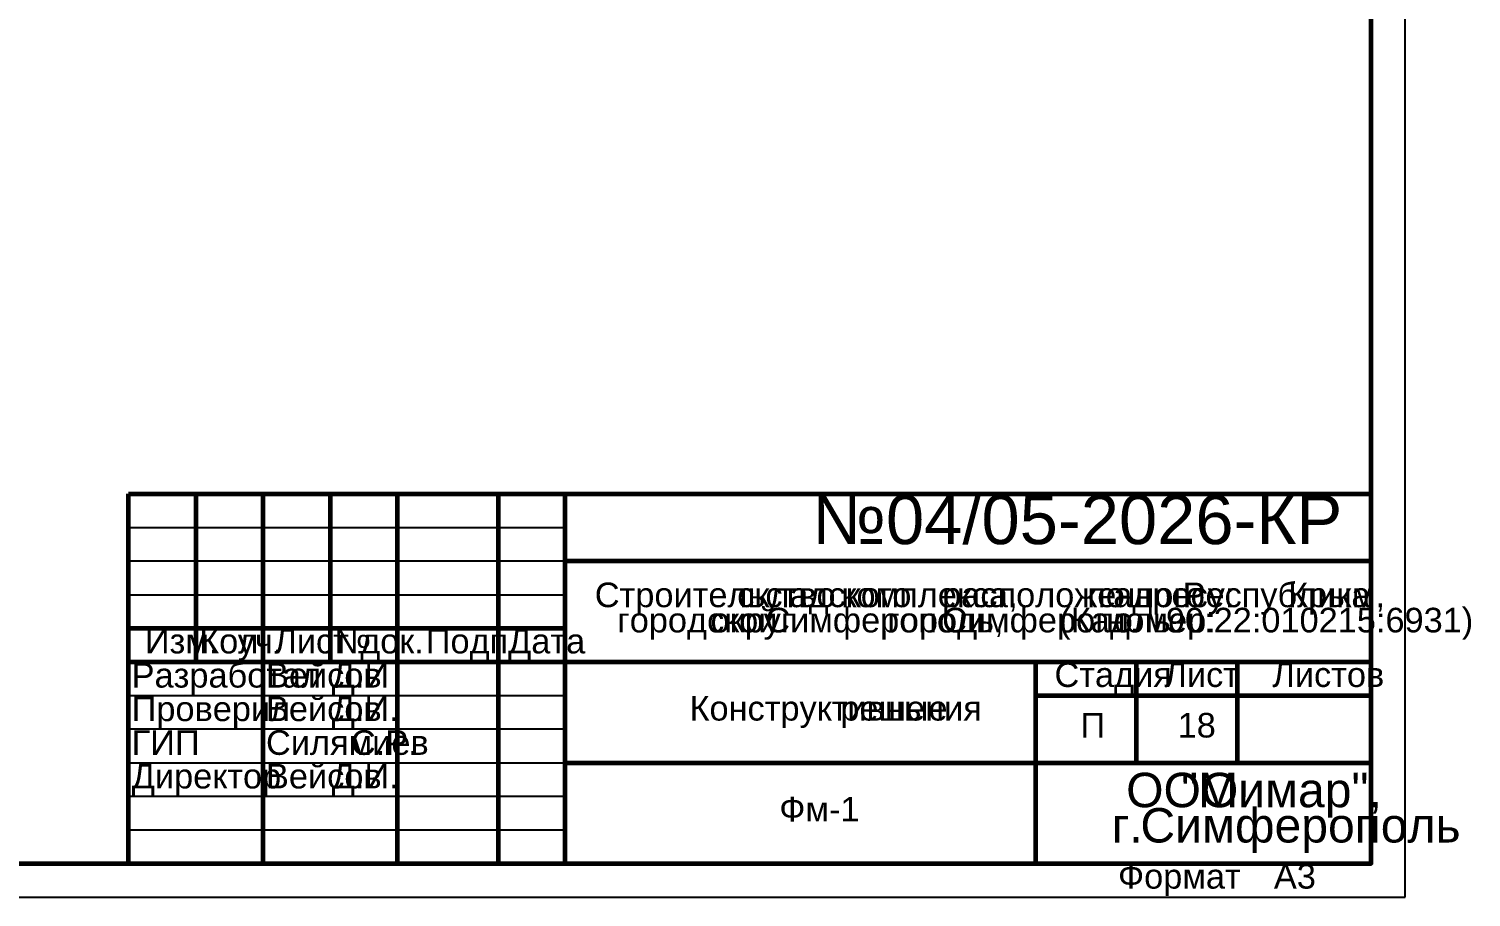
# Model space of a CAD drawing. Extents: x 8 to 21351, y 0 to 420.
# Drawn here: x 16982 to 17196.7, y 0 to 129.2 of the extents above; entities that cross this region are included whole.
import ezdxf

# ---------------------------------------------------------------- set-up
doc = ezdxf.new("R2010")
doc.units = 0
doc.layers.add('TEY_REVIEW_AXIS', color=7, linetype='Continuous')
doc.layers.add('TEY_REVIEW_LEADER', color=7, linetype='Continuous')
doc.styles.add('TEYPDFCAD_TEXT', font='arial.ttf')

msp = doc.modelspace()

# ---------------------------------------------------------------- linework, layer by layer
at = {"layer": 'TEY_REVIEW_AXIS', "lineweight": 25}
for p, q in [((17186.89, 0.04), (17186.89, 296.97)), ((16996.87, 55.05), (17061.88, 55.05)), ((16996.87, 50.06), (17061.88, 50.06)), ((16996.87, 45.04), (17061.88, 45.04)), ((16996.87, 30.06), (17061.88, 30.06)), ((16996.87, 25.06), (17061.88, 25.06)), ((16996.87, 20.04), (17061.88, 20.04)), ((16996.87, 15.05), (17061.88, 15.05)), ((16996.87, 10.05), (17061.88, 10.05)), ((16767, 0.04), (17186.89, 0.04))]:
    msp.add_line(p, q, dxfattribs=at)
at = {"layer": 'TEY_REVIEW_AXIS', "lineweight": 60}
for p, q in [((16996.87, 60.05), (17181.87, 60.05)), ((16996.87, 5.06), (16996.87, 60.05)), ((17006.88, 60.05), (17006.88, 35.05)), ((17016.88, 60.05), (17016.88, 5.06)), ((17026.89, 60.05), (17026.89, 35.05)), ((17036.88, 60.05), (17036.88, 5.06)), ((17051.88, 60.05), (17051.88, 5.06)), ((17061.88, 5.06), (17061.88, 60.05)), ((17181.87, 5.06), (17181.87, 60.05)), ((17061.88, 50.06), (17181.87, 50.06)), ((16996.87, 40.05), (17061.88, 40.05)), ((16996.87, 35.05), (17181.87, 35.05)), ((17131.87, 35.05), (17131.87, 5.06)), ((17131.87, 30.06), (17181.87, 30.06)), ((17061.88, 20.04), (17181.87, 20.04)), ((16996.87, 5.06), (17181.87, 5.06))]:
    msp.add_line(p, q, dxfattribs=at)
msp.add_lwpolyline([(16786.88, 5.06), (17181.87, 5.06), (17181.87, 292.04), (16786.88, 292.04)], close=True, dxfattribs=at)
at = {"layer": 'TEY_REVIEW_LEADER', "lineweight": 60}
for p, q in [((17146.88, 35.05), (17146.88, 20.04)), ((17161.89, 35.05), (17161.89, 20.04))]:
    msp.add_line(p, q, dxfattribs=at)

# ---------------------------------------------------------------- texts
at = {"color": 7, "style": 'TEYPDFCAD_TEXT'}
for s, height, p in [('№04/05-2026-КР', 7.3201, (17098.66, 52.56)), ('складского', 3.658, (17087.48, 43.18)), ('комплекса,', 3.658, (17103, 43.18)), ('расположенного', 3.6583, (17117.99, 43.18)), ('по', 3.658, (17139.58, 43.18)), ('адресу:', 3.658, (17143.46, 43.18)), ('Республика', 3.658, (17153.78, 43.18)), ('городской', 3.658, (17069.62, 39.43)), ('Симферополь,', 3.6583, (17091.66, 39.43)), ('Симферополь', 3.6583, (17117.98, 39.43)), ('(Кад.', 3.658, (17135.43, 39.43)), ('90:22:010215:6931)', 3.6583, (17151.3, 39.43)), ('округ', 3.658, (17083.5, 39.43)), ('город', 3.658, (17109.82, 39.43)), ('номер:', 3.658, (17142.44, 39.43)), ('уч.', 3.658, (17013.13, 36.3)), ('Лист', 3.658, (17018.57, 36.3)), ('док.', 3.658, (17031.36, 36.3)), ('Подп.', 3.658, (17041.13, 36.3)), ('Разработал', 3.658, (16997.34, 31.22)), ('Вейсов', 3.658, (17017.34, 31.22)), ('Д.И', 3.658, (17027.11, 31.22)), ('Стадия', 3.658, (17134.71, 31.31)), ('Лист', 3.658, (17151.07, 31.31)), ('Вейсов', 3.658, (17017.34, 26.23)), ('Проверил', 3.658, (16997.34, 26.23)), ('Д.И.', 3.658, (17027.11, 26.23)), ('Конструктивные', 3.6583, (17080.38, 26.31)), ('решения', 3.658, (17102.83, 26.31)), ('П', 3.66, (17138.58, 23.79)), ('ГИП', 3.658, (16997.34, 21.21)), ('Силямиев', 3.658, (17017.34, 21.21)), ('С.Р.', 3.658, (17029.97, 21.21)), ('Директор', 3.658, (16997.34, 16.21)), ('Д.И.', 3.658, (17027.11, 16.21)), ('"Мимар",', 5.122, (17153.55, 13.42)), ('Фм-1', 3.658, (17093.75, 11.3)), ('Симферополь', 5.1223, (17147.5, 8.17)), ('г.', 5.122, (17143.24, 8.17)), ('Формат', 3.658, (17144.17, 1.31))]:
    msp.add_text(s, height=height, dxfattribs=at).set_placement(p)
at = {"layer": 'TEY_REVIEW_LEADER', "color": 7, "style": 'TEYPDFCAD_TEXT'}
for s, height, p in [('Строительство', 3.6583, (17066.28, 43.18)), ('Крым,', 3.658, (17169.48, 43.18)), ('Изм.', 3.658, (16999.31, 36.3)), ('Кол.', 3.658, (17007.39, 36.3)), ('№', 3.66, (17027.5, 36.3)), ('Дата', 3.658, (17053.37, 36.3)), ('Листов', 3.658, (17167.14, 31.31)), ('18', 3.658, (17153.04, 23.79)), ('Вейсов', 3.658, (17017.34, 16.21)), ('ООО', 5.122, (17145.38, 13.42)), ('A3', 3.658, (17167.37, 1.31))]:
    msp.add_text(s, height=height, dxfattribs=at).set_placement(p)

doc.saveas('drawing.dxf')
